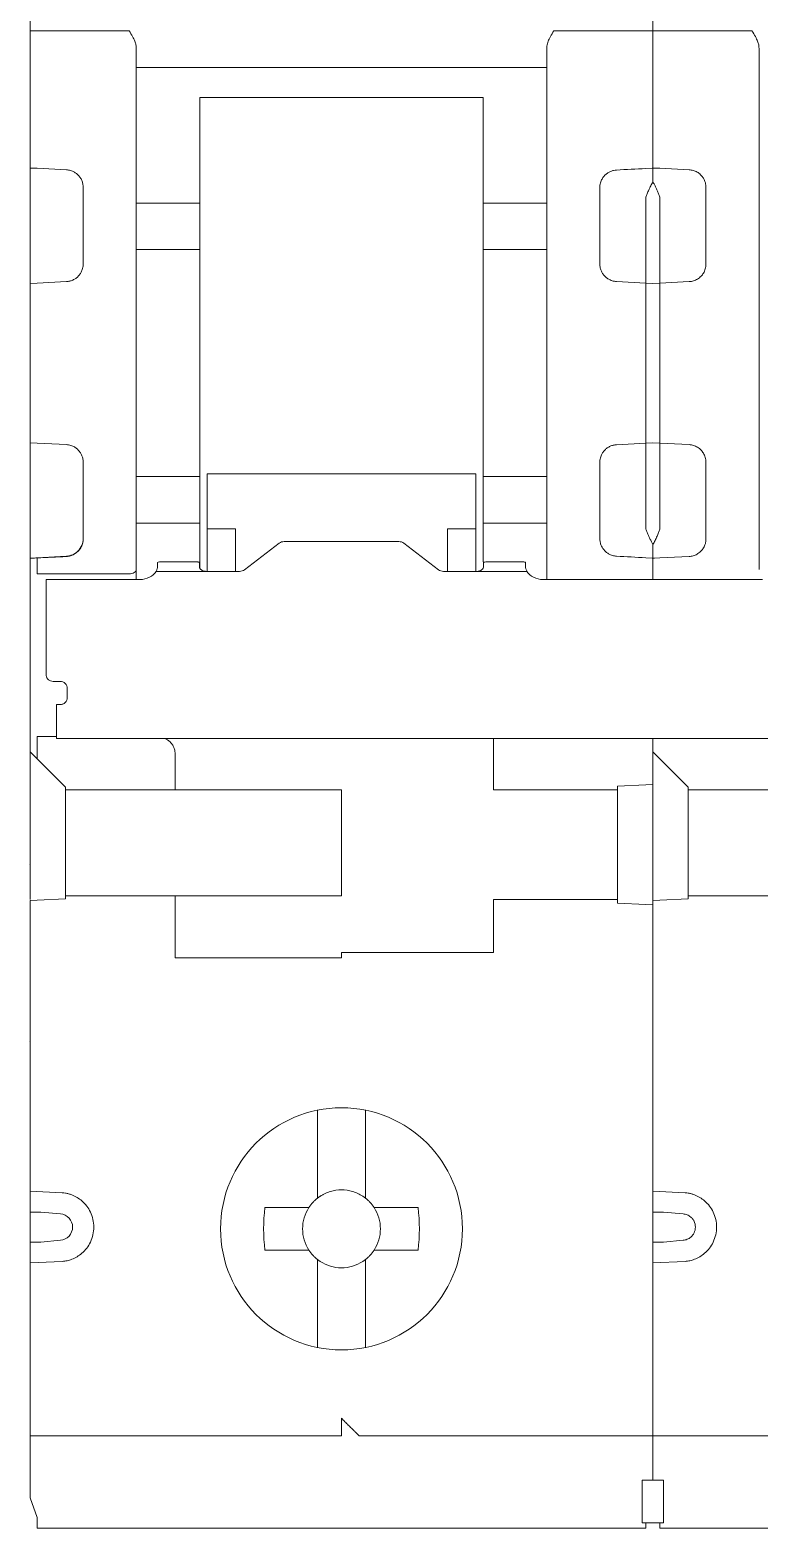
# Model space of a CAD drawing. Header units: millimetres. Extents: x 1359 to 3577, y 1336 to 3557.
# Drawn here: x 2803.8 to 2824.41, y 2687.52 to 2729.83 of the extents above; entities that cross this region are included whole.
import ezdxf

# ---------------------------------------------------------------- set-up
doc = ezdxf.new("R2010")
doc.units = ezdxf.units.MM
doc.layers.add('000-PI-Oprema', color=30, linetype='Continuous', lineweight=5)

msp = doc.modelspace()

# ---------------------------------------------------------------- linework, layer by layer
at = {"layer": '000-PI-Oprema', "color": 0, "lineweight": 0}
for p, q in [((2803.808, 2729.8), (2803.808, 2754.118)), ((2821.408, 2753.968), (2821.408, 2729.8)), ((2804.008, 2729.8), (2803.808, 2729.8)), ((2804.008, 2729.8), (2806.608, 2729.8)), ((2818.608, 2729.8), (2821.208, 2729.8)), ((2821.408, 2729.8), (2821.208, 2729.8)), ((2821.408, 2729.8), (2821.408, 2728.559)), ((2821.608, 2729.8), (2821.408, 2729.8)), ((2821.608, 2729.8), (2824.208, 2729.8)), ((2806.808, 2728.769), (2818.408, 2728.769)), ((2821.408, 2728.559), (2821.408, 2725.925)), ((2808.608, 2727.924), (2816.608, 2727.924)), ((2803.854, 2725.925), (2803.825, 2725.925)), ((2804.008, 2725.919), (2803.854, 2725.925)), ((2804.834, 2725.878), (2804.008, 2725.921)), ((2804.008, 2725.919), (2804.008, 2725.921)), ((2804.834, 2725.873), (2804.834, 2725.878)), ((2821.208, 2725.914), (2821.389, 2725.924)), ((2821.454, 2725.925), (2821.425, 2725.925)), ((2821.608, 2725.919), (2821.454, 2725.925)), ((2822.434, 2725.878), (2821.608, 2725.921)), ((2822.434, 2725.878), (2822.434, 2725.873)), ((2803.808, 2722.666), (2803.808, 2725.543)), ((2806.808, 2724.934), (2808.608, 2724.934)), ((2818.408, 2724.934), (2816.608, 2724.934)), ((2821.208, 2725.105), (2821.208, 2722.678)), ((2821.608, 2722.676), (2821.608, 2725.107)), ((2806.808, 2723.624), (2808.608, 2723.624)), ((2816.608, 2723.624), (2818.408, 2723.624)), ((2803.808, 2722.666), (2804.008, 2722.676)), ((2804.008, 2722.676), (2804.834, 2722.719)), ((2821.208, 2722.678), (2820.382, 2722.721)), ((2821.208, 2722.678), (2821.408, 2722.667)), ((2821.608, 2722.676), (2821.408, 2722.666)), ((2822.434, 2722.719), (2821.608, 2722.676)), ((2804.008, 2718.159), (2803.808, 2718.169)), ((2803.808, 2717.118), (2803.808, 2718.169)), ((2804.834, 2718.116), (2804.008, 2718.159)), ((2820.382, 2718.114), (2821.208, 2718.157)), ((2821.408, 2718.168), (2821.208, 2718.157)), ((2821.208, 2718.157), (2821.208, 2715.73)), ((2821.408, 2718.169), (2821.608, 2718.159)), ((2821.608, 2718.159), (2822.434, 2718.116)), ((2821.608, 2715.728), (2821.608, 2718.159)), ((2806.808, 2717.211), (2808.608, 2717.211)), ((2808.808, 2717.289), (2808.808, 2715.737)), ((2816.408, 2717.289), (2808.808, 2717.289)), ((2816.408, 2715.737), (2816.408, 2717.289)), ((2818.408, 2717.211), (2816.608, 2717.211)), ((2808.608, 2715.901), (2806.808, 2715.901)), ((2808.608, 2714.618), (2808.608, 2715.901)), ((2816.608, 2714.81), (2816.608, 2715.901)), ((2816.608, 2715.901), (2818.408, 2715.901)), ((2809.608, 2715.737), (2808.808, 2715.737)), ((2808.808, 2714.536), (2808.808, 2715.737)), ((2809.608, 2714.536), (2809.608, 2715.737)), ((2816.408, 2715.737), (2815.608, 2715.737)), ((2815.608, 2714.536), (2815.608, 2715.737)), ((2816.408, 2715.737), (2816.408, 2714.536)), ((2809.867, 2714.58), (2810.85, 2715.333)), ((2810.991, 2715.378), (2814.225, 2715.378)), ((2814.367, 2715.333), (2815.35, 2714.58)), ((2803.825, 2714.91), (2804.834, 2714.962)), ((2804.008, 2714.914), (2804.008, 2714.916)), ((2804.834, 2714.957), (2804.834, 2714.962)), ((2806.808, 2714.588), (2806.808, 2714.306)), ((2807.408, 2714.712), (2807.408, 2714.791)), ((2808.391, 2714.808), (2807.608, 2714.808)), ((2808.591, 2714.791), (2808.591, 2714.712)), ((2816.625, 2714.791), (2816.625, 2714.712)), ((2817.608, 2714.808), (2816.825, 2714.808)), ((2817.808, 2714.791), (2817.808, 2714.712)), ((2818.408, 2714.318), (2818.408, 2714.74)), ((2821.389, 2714.911), (2821.208, 2714.921)), ((2821.408, 2714.91), (2821.408, 2714.306)), ((2821.454, 2714.911), (2821.608, 2714.916)), ((2821.608, 2714.914), (2822.434, 2714.957)), ((2821.608, 2714.916), (2821.608, 2714.914)), ((2806.608, 2714.466), (2804.008, 2714.466)), ((2804.258, 2713.693), (2804.258, 2714.306)), ((2804.258, 2714.306), (2806.908, 2714.306)), ((2808.791, 2714.536), (2807.366, 2714.536)), ((2808.791, 2714.536), (2809.725, 2714.536)), ((2815.491, 2714.536), (2816.425, 2714.536)), ((2817.85, 2714.536), (2816.425, 2714.536)), ((2818.308, 2714.306), (2824.508, 2714.306)), ((2804.258, 2713.036), (2804.258, 2711.627)), ((2804.658, 2711.428), (2804.458, 2711.428)), ((2804.858, 2710.979), (2804.858, 2711.229)), ((2803.808, 2710.718), (2803.808, 2711.035)), ((2804.558, 2710.774), (2804.658, 2710.774)), ((2804.558, 2710.731), (2804.558, 2710.774)), ((2803.808, 2709.444), (2803.808, 2710.718)), ((2804.558, 2710.731), (2804.558, 2710.641)), ((2804.558, 2709.868), (2804.008, 2709.868)), ((2804.558, 2709.819), (2808.658, 2709.819)), ((2808.658, 2709.82), (2834.158, 2709.82)), ((2816.908, 2708.368), (2816.908, 2709.82)), ((2821.408, 2709.82), (2821.408, 2709.444)), ((2803.808, 2705.268), (2803.808, 2709.444)), ((2803.808, 2709.444), (2804.008, 2709.244)), ((2804.008, 2709.244), (2804.008, 2709.368)), ((2804.008, 2709.244), (2804.808, 2708.444)), ((2807.908, 2708.368), (2807.908, 2709.368)), ((2821.408, 2709.444), (2821.608, 2709.244)), ((2821.408, 2708.52), (2821.408, 2709.444)), ((2821.608, 2709.244), (2822.408, 2708.444)), ((2804.808, 2708.444), (2804.808, 2708.368)), ((2807.908, 2708.368), (2804.808, 2708.368)), ((2804.808, 2708.368), (2804.808, 2705.368)), ((2807.908, 2708.368), (2808.308, 2708.368)), ((2808.308, 2708.368), (2812.608, 2708.368)), ((2812.608, 2708.368), (2812.608, 2705.368)), ((2817.308, 2708.368), (2816.908, 2708.368)), ((2817.308, 2708.368), (2820.408, 2708.368)), ((2820.408, 2708.468), (2821.208, 2708.509)), ((2820.408, 2708.468), (2820.408, 2708.368)), ((2820.408, 2708.368), (2820.408, 2705.268)), ((2821.408, 2708.52), (2821.208, 2708.509)), ((2821.408, 2708.52), (2821.408, 2705.268)), ((2822.408, 2708.444), (2822.408, 2708.368)), ((2822.408, 2708.368), (2825.508, 2708.368)), ((2822.408, 2708.368), (2822.408, 2705.368)), ((2803.808, 2706.268), (2803.803, 2706.273)), ((2804.808, 2705.291), (2804.008, 2705.249)), ((2804.808, 2705.368), (2804.808, 2705.291)), ((2807.908, 2705.368), (2804.808, 2705.368)), ((2807.908, 2703.618), (2807.908, 2705.368)), ((2807.908, 2705.368), (2808.308, 2705.368)), ((2812.608, 2705.368), (2808.308, 2705.368)), ((2817.308, 2705.268), (2816.908, 2705.268)), ((2816.908, 2705.268), (2816.908, 2703.768)), ((2820.408, 2705.268), (2817.308, 2705.268)), ((2820.408, 2705.168), (2820.408, 2705.268)), ((2821.408, 2705.239), (2821.408, 2705.268)), ((2822.408, 2705.291), (2821.608, 2705.249)), ((2822.408, 2705.368), (2822.408, 2705.291)), ((2825.508, 2705.368), (2822.408, 2705.368)), ((2803.808, 2705.239), (2804.008, 2705.249)), ((2803.808, 2705.239), (2803.808, 2697.344)), ((2821.208, 2705.126), (2820.408, 2705.168)), ((2821.208, 2705.126), (2821.408, 2705.115)), ((2821.408, 2705.239), (2821.608, 2705.249)), ((2821.408, 2705.239), (2821.408, 2705.115)), ((2821.408, 2697.344), (2821.408, 2705.115)), ((2812.608, 2703.618), (2807.908, 2703.618)), ((2812.608, 2703.768), (2812.608, 2703.618)), ((2816.908, 2703.768), (2812.608, 2703.768)), ((2803.803, 2701.263), (2803.808, 2701.268)), ((2811.933, 2699.306), (2811.933, 2699.244)), ((2811.933, 2699.244), (2811.933, 2697.124)), ((2813.283, 2699.244), (2813.283, 2699.306)), ((2813.283, 2697.124), (2813.283, 2699.244)), ((2803.808, 2697.17), (2803.808, 2697.343)), ((2821.408, 2697.344), (2821.408, 2694.691)), ((2804.718, 2696.989), (2803.808, 2697.027)), ((2811.933, 2697.124), (2811.933, 2696.836)), ((2813.283, 2697.124), (2813.283, 2696.836)), ((2822.318, 2696.989), (2821.408, 2697.027)), ((2803.808, 2695.595), (2803.808, 2696.44)), ((2804.108, 2696.44), (2804.666, 2696.391)), ((2810.444, 2696.568), (2811.302, 2696.568)), ((2814.772, 2696.568), (2813.914, 2696.568)), ((2821.708, 2696.44), (2822.266, 2696.391)), ((2804.666, 2695.644), (2804.108, 2695.595)), ((2821.708, 2695.595), (2822.266, 2695.644)), ((2811.302, 2695.368), (2810.444, 2695.368)), ((2814.772, 2695.368), (2813.914, 2695.368)), ((2803.808, 2695.008), (2804.718, 2695.046)), ((2803.808, 2694.692), (2803.808, 2694.745)), ((2803.808, 2694.691), (2803.808, 2690.968)), ((2811.933, 2695.099), (2811.933, 2694.811)), ((2811.933, 2694.811), (2811.933, 2692.691)), ((2813.283, 2695.099), (2813.283, 2694.811)), ((2813.283, 2692.691), (2813.283, 2694.811)), ((2821.408, 2695.008), (2822.318, 2695.046)), ((2821.408, 2690.968), (2821.408, 2694.691)), ((2811.933, 2692.691), (2811.933, 2692.617)), ((2813.283, 2692.617), (2813.283, 2692.691)), ((2803.808, 2690.968), (2803.808, 2688.368)), ((2821.408, 2690.968), (2821.408, 2688.868)), ((2803.808, 2690.118), (2812.608, 2690.118)), ((2821.408, 2690.118), (2813.108, 2690.118)), ((2830.208, 2690.118), (2821.408, 2690.118)), ((2821.708, 2688.868), (2821.108, 2688.868)), ((2803.808, 2688.368), (2804.008, 2687.818)), ((2808.808, 2687.518), (2804.008, 2687.518)), ((2816.428, 2687.518), (2808.808, 2687.518)), ((2821.208, 2687.518), (2816.428, 2687.518)), ((2821.208, 2687.668), (2821.108, 2687.668)), ((2821.608, 2687.668), (2821.208, 2687.668)), ((2821.708, 2687.668), (2821.608, 2687.668)), ((2826.408, 2687.518), (2821.608, 2687.518))]:
    msp.add_line(p, q, dxfattribs=at)
at = {"layer": '000-PI-Oprema', "color": 0, "lineweight": 0, "flags": 128}
msp.add_lwpolyline([(2806.808, 2714.588), (2806.804, 2714.565), (2806.793, 2714.541), (2806.774, 2714.52), (2806.75, 2714.502), (2806.719, 2714.486), (2806.685, 2714.475), (2806.647, 2714.468), (2806.608, 2714.466)], dxfattribs=at)
at = {"layer": '000-PI-Oprema', "color": 0, "lineweight": 0}
msp.add_circle((2812.608, 2695.968), 3.418, dxfattribs=at)
for start, end in [(123.0557, 133.0681), (46.9319, 56.9443), (136.9319, 146.9443), (135, 136.9319), (133.0681, 135), (33.0557, 43.0681), (213.0557, 223.0681), (223.0681, 225), (225, 226.9319), (226.9319, 236.9443), (303.0557, 313.0681), (315, 316.9319), (316.9319, 326.9443)]:
    msp.add_arc((2812.608, 2695.968), 1.1, start, end, dxfattribs=at)
for points, knots in [([(2803.808, 2728.559), (2803.808, 2728.572), (2803.808, 2728.598), (2803.808, 2728.646), (2803.808, 2728.699), (2803.808, 2728.778), (2803.808, 2728.894), (2803.808, 2729.053), (2803.808, 2729.23), (2803.808, 2729.416), (2803.808, 2729.608), (2803.808, 2729.736), (2803.808, 2729.8)], [0, 0, 0, 0, 0.061391, 0.122427, 0.18342, 0.24468, 0.372209, 0.500076, 0.627605, 0.755472, 0.877481, 1, 1, 1, 1]), ([(2806.608, 2729.8), (2806.642, 2729.748), (2806.689, 2729.673), (2806.74, 2729.574), (2806.773, 2729.497), (2806.801, 2729.41), (2806.806, 2729.343), (2806.808, 2729.311)], [0, 0, 0, 0, 0.350015, 0.493309, 0.624855, 0.821183, 1, 1, 1, 1]), ([(2818.408, 2729.311), (2818.409, 2729.332), (2818.411, 2729.375), (2818.426, 2729.441), (2818.447, 2729.507), (2818.477, 2729.575), (2818.528, 2729.673), (2818.575, 2729.748), (2818.608, 2729.8)], [0, 0, 0, 0, 0.117446, 0.242847, 0.378002, 0.506391, 0.652474, 1, 1, 1, 1]), ([(2824.208, 2729.8), (2824.242, 2729.748), (2824.289, 2729.673), (2824.34, 2729.574), (2824.374, 2729.496), (2824.401, 2729.41), (2824.406, 2729.343), (2824.408, 2729.311)], [0, 0, 0, 0, 0.350596, 0.493868, 0.625405, 0.821427, 1, 1, 1, 1]), ([(2806.808, 2729.157), (2806.808, 2729.116), (2806.808, 2729.036), (2806.808, 2728.904), (2806.808, 2728.765), (2806.808, 2728.617), (2806.808, 2728.461), (2806.808, 2728.297), (2806.808, 2728.124), (2806.808, 2727.884), (2806.808, 2727.565), (2806.808, 2727.153), (2806.808, 2726.716), (2806.808, 2726.403), (2806.808, 2726.247)], [0, 0, 0, 0, 0.062736, 0.125281, 0.187695, 0.250043, 0.312387, 0.374792, 0.437318, 0.500031, 0.625212, 0.749931, 0.874692, 1, 1, 1, 1]), ([(2818.408, 2729.157), (2818.408, 2729.166), (2818.408, 2729.185), (2818.408, 2729.222), (2818.408, 2729.263), (2818.408, 2729.295), (2818.408, 2729.311)], [0, 0, 0, 0, 0.251193, 0.5, 0.748807, 1, 1, 1, 1]), ([(2818.408, 2726.095), (2818.408, 2726.178), (2818.408, 2726.345), (2818.408, 2726.586), (2818.408, 2726.821), (2818.408, 2727.048), (2818.408, 2727.268), (2818.408, 2727.481), (2818.408, 2727.687), (2818.408, 2727.951), (2818.408, 2728.26), (2818.408, 2728.597), (2818.408, 2728.9), (2818.408, 2729.071), (2818.408, 2729.157)], [0, 0, 0, 0, 0.062754, 0.125301, 0.187708, 0.250043, 0.312375, 0.374772, 0.437302, 0.500033, 0.625237, 0.749935, 0.874674, 1, 1, 1, 1]), ([(2824.408, 2729.311), (2824.408, 2729.295), (2824.408, 2729.263), (2824.408, 2729.222), (2824.408, 2729.185), (2824.408, 2729.166), (2824.408, 2729.157)], [0, 0, 0, 0, 0.251193, 0.5, 0.748807, 1, 1, 1, 1]), ([(2824.408, 2729.157), (2824.408, 2729.116), (2824.408, 2729.036), (2824.408, 2728.904), (2824.408, 2728.765), (2824.408, 2728.617), (2824.408, 2728.461), (2824.408, 2728.297), (2824.408, 2728.124), (2824.408, 2727.884), (2824.408, 2727.565), (2824.408, 2727.153), (2824.408, 2726.716), (2824.408, 2726.403), (2824.408, 2726.247)], [0, 0, 0, 0, 0.062736, 0.125281, 0.187695, 0.250043, 0.312387, 0.374792, 0.437318, 0.500031, 0.625212, 0.749931, 0.874692, 1, 1, 1, 1]), ([(2803.808, 2725.925), (2803.808, 2725.996), (2803.808, 2726.139), (2803.808, 2726.345), (2803.808, 2726.546), (2803.808, 2726.741), (2803.808, 2726.93), (2803.808, 2727.112), (2803.808, 2727.288), (2803.808, 2727.515), (2803.808, 2727.781), (2803.808, 2728.071), (2803.808, 2728.334), (2803.808, 2728.484), (2803.808, 2728.559)], [0, 0, 0, 0, 0.062728, 0.125271, 0.18769, 0.250045, 0.312396, 0.374804, 0.437328, 0.500029, 0.625194, 0.749922, 0.874696, 1, 1, 1, 1]), ([(2808.608, 2727.924), (2808.608, 2727.882), (2808.608, 2727.8), (2808.608, 2727.681), (2808.608, 2727.568), (2808.608, 2727.425), (2808.608, 2727.26), (2808.608, 2727.153), (2808.608, 2727.099)], [0, 0, 0, 0, 0.125424, 0.250193, 0.374902, 0.500146, 0.749703, 1, 1, 1, 1]), ([(2816.608, 2727.099), (2816.608, 2727.125), (2816.608, 2727.177), (2816.608, 2727.265), (2816.608, 2727.359), (2816.608, 2727.494), (2816.608, 2727.678), (2816.608, 2727.842), (2816.608, 2727.924)], [0, 0, 0, 0, 0.125424, 0.250193, 0.374902, 0.500146, 0.749703, 1, 1, 1, 1]), ([(2816.608, 2724.934), (2816.608, 2725.005), (2816.608, 2725.147), (2816.608, 2725.353), (2816.608, 2725.554), (2816.608, 2725.75), (2816.608, 2725.94), (2816.608, 2726.186), (2816.608, 2726.479), (2816.608, 2726.806), (2816.608, 2727.001), (2816.608, 2727.099)], [0, 0, 0, 0, 0.083508, 0.166833, 0.25006, 0.333277, 0.416572, 0.500032, 0.666688, 0.83311, 1, 1, 1, 1]), ([(2806.808, 2726.247), (2806.808, 2726.183), (2806.808, 2726.055), (2806.808, 2725.857), (2806.808, 2725.654), (2806.808, 2725.446), (2806.808, 2725.234), (2806.808, 2725.017), (2806.808, 2724.795), (2806.808, 2724.645), (2806.808, 2724.569)], [0, 0, 0, 0, 0.12575, 0.250858, 0.375537, 0.5, 0.624463, 0.749142, 0.87425, 1, 1, 1, 1]), ([(2818.408, 2724.701), (2818.408, 2724.772), (2818.408, 2724.914), (2818.408, 2725.123), (2818.408, 2725.326), (2818.408, 2725.526), (2818.408, 2725.72), (2818.408, 2725.911), (2818.408, 2726.033), (2818.408, 2726.095)], [0, 0, 0, 0, 0.143512, 0.28637, 0.428834, 0.571166, 0.71363, 0.856488, 1, 1, 1, 1]), ([(2824.408, 2726.247), (2824.408, 2726.183), (2824.408, 2726.055), (2824.408, 2725.857), (2824.408, 2725.654), (2824.408, 2725.446), (2824.408, 2725.234), (2824.408, 2725.017), (2824.408, 2724.795), (2824.408, 2724.645), (2824.408, 2724.569)], [0, 0, 0, 0, 0.12575, 0.250858, 0.375537, 0.5, 0.624463, 0.749142, 0.87425, 1, 1, 1, 1]), ([(2804.834, 2725.878), (2804.854, 2725.877), (2804.892, 2725.873), (2804.949, 2725.86), (2805.015, 2725.836), (2805.087, 2725.798), (2805.161, 2725.738), (2805.224, 2725.664), (2805.271, 2725.577), (2805.302, 2725.482), (2805.306, 2725.414), (2805.308, 2725.381)], [0, 0, 0, 0, 0.071618, 0.143308, 0.216363, 0.334035, 0.455285, 0.587191, 0.721903, 0.860899, 1, 1, 1, 1]), ([(2819.908, 2725.372), (2819.909, 2725.394), (2819.911, 2725.439), (2819.925, 2725.506), (2819.951, 2725.579), (2819.993, 2725.657), (2820.056, 2725.731), (2820.13, 2725.791), (2820.21, 2725.833), (2820.295, 2725.862), (2820.353, 2725.868), (2820.382, 2725.871)], [0, 0, 0, 0, 0.093221, 0.185813, 0.279137, 0.41434, 0.546905, 0.668022, 0.785627, 0.893606, 1, 1, 1, 1]), ([(2822.908, 2725.381), (2822.907, 2725.403), (2822.906, 2725.448), (2822.891, 2725.514), (2822.866, 2725.587), (2822.823, 2725.664), (2822.754, 2725.747), (2822.662, 2725.816), (2822.55, 2725.865), (2822.472, 2725.874), (2822.434, 2725.878)], [0, 0, 0, 0, 0.092601, 0.18543, 0.278489, 0.413813, 0.545287, 0.709927, 0.860804, 1, 1, 1, 1]), ([(2821.208, 2725.105), (2821.221, 2725.137), (2821.248, 2725.206), (2821.294, 2725.312), (2821.348, 2725.429), (2821.387, 2725.502), (2821.408, 2725.541)], [0, 0, 0, 0, 0.193415, 0.424448, 0.693252, 1, 1, 1, 1]), ([(2821.608, 2725.107), (2821.596, 2725.139), (2821.57, 2725.203), (2821.531, 2725.293), (2821.491, 2725.381), (2821.45, 2725.465), (2821.422, 2725.516), (2821.408, 2725.543)], [0, 0, 0, 0, 0.194202, 0.390464, 0.589612, 0.792498, 1, 1, 1, 1]), ([(2808.608, 2724.934), (2808.608, 2724.885), (2808.608, 2724.787), (2808.608, 2724.572), (2808.608, 2724.332), (2808.608, 2724.087), (2808.608, 2723.867), (2808.608, 2723.702), (2808.608, 2723.646), (2808.608, 2723.624)], [0, 0, 0, 0, 0.150243, 0.300485, 0.450729, 0.600973, 0.751216, 0.901461, 1, 1, 1, 1]), ([(2816.608, 2724.934), (2816.608, 2724.885), (2816.608, 2724.787), (2816.608, 2724.572), (2816.608, 2724.332), (2816.608, 2724.087), (2816.608, 2723.867), (2816.608, 2723.702), (2816.608, 2723.646), (2816.608, 2723.624)], [0, 0, 0, 0, 0.150243, 0.300485, 0.450729, 0.600973, 0.751216, 0.901461, 1, 1, 1, 1]), ([(2805.308, 2723.219), (2805.308, 2723.338), (2805.308, 2723.577), (2805.308, 2723.932), (2805.308, 2724.285), (2805.308, 2724.517), (2805.308, 2724.634)], [0, 0, 0, 0, 0.2501, 0.5, 0.7499, 1, 1, 1, 1]), ([(2806.808, 2724.569), (2806.808, 2724.458), (2806.808, 2724.237), (2806.808, 2723.901), (2806.808, 2723.563), (2806.808, 2723.223), (2806.808, 2722.881), (2806.808, 2722.302), (2806.808, 2721.482), (2806.808, 2720.418), (2806.808, 2719.353), (2806.808, 2718.417), (2806.808, 2717.611), (2806.808, 2716.932), (2806.808, 2716.488), (2806.808, 2716.266)], [0, 0, 0, 0, 0.041447, 0.082829, 0.124176, 0.16552, 0.206891, 0.248321, 0.374134, 0.500011, 0.625824, 0.751702, 0.834467, 0.91715, 1, 1, 1, 1]), ([(2818.408, 2716.134), (2818.408, 2716.248), (2818.408, 2716.476), (2818.408, 2716.821), (2818.408, 2717.169), (2818.408, 2717.52), (2818.408, 2717.873), (2818.408, 2718.47), (2818.408, 2719.318), (2818.408, 2720.417), (2818.408, 2721.517), (2818.408, 2722.485), (2818.408, 2723.316), (2818.408, 2724.016), (2818.408, 2724.473), (2818.408, 2724.701)], [0, 0, 0, 0, 0.041431, 0.082793, 0.124119, 0.165441, 0.206793, 0.248207, 0.374079, 0.500012, 0.625883, 0.751817, 0.834548, 0.917188, 1, 1, 1, 1]), ([(2824.408, 2724.569), (2824.408, 2724.458), (2824.408, 2724.237), (2824.408, 2723.901), (2824.408, 2723.563), (2824.408, 2723.223), (2824.408, 2722.881), (2824.408, 2722.302), (2824.408, 2721.482), (2824.408, 2720.418), (2824.408, 2719.353), (2824.408, 2718.417), (2824.408, 2717.611), (2824.408, 2716.932), (2824.408, 2716.488), (2824.408, 2716.266)], [0, 0, 0, 0, 0.041447, 0.082829, 0.124176, 0.16552, 0.206891, 0.248321, 0.374134, 0.500011, 0.625824, 0.751702, 0.834467, 0.91715, 1, 1, 1, 1]), ([(2808.608, 2723.624), (2808.608, 2723.54), (2808.608, 2723.373), (2808.608, 2723.118), (2808.608, 2722.861), (2808.608, 2722.601), (2808.608, 2722.338), (2808.608, 2721.891), (2808.608, 2721.251), (2808.608, 2720.418), (2808.608, 2719.584), (2808.608, 2718.855), (2808.608, 2718.233), (2808.608, 2717.714), (2808.608, 2717.379), (2808.608, 2717.211)], [0, 0, 0, 0, 0.041319, 0.082538, 0.123706, 0.164869, 0.206076, 0.247373, 0.373654, 0.500018, 0.626299, 0.752662, 0.835118, 0.917437, 1, 1, 1, 1]), ([(2816.608, 2723.624), (2816.608, 2722.616), (2816.608, 2721.517), (2816.608, 2719.318), (2816.608, 2718.219), (2816.608, 2717.211)], [0, 0, 0, 0, 0.5, 0.5, 1, 1, 1, 1]), ([(2805.308, 2723.219), (2805.307, 2723.197), (2805.306, 2723.155), (2805.293, 2723.092), (2805.27, 2723.022), (2805.231, 2722.946), (2805.172, 2722.871), (2805.1, 2722.809), (2805.018, 2722.762), (2804.928, 2722.729), (2804.866, 2722.723), (2804.834, 2722.719)], [0, 0, 0, 0, 0.085507, 0.170147, 0.255273, 0.381189, 0.506725, 0.630753, 0.754527, 0.877113, 1, 1, 1, 1]), ([(2820.382, 2722.721), (2820.361, 2722.723), (2820.319, 2722.727), (2820.258, 2722.742), (2820.19, 2722.768), (2820.117, 2722.81), (2820.045, 2722.873), (2819.985, 2722.947), (2819.942, 2723.033), (2819.913, 2723.125), (2819.91, 2723.189), (2819.908, 2723.22)], [0, 0, 0, 0, 0.082209, 0.16366, 0.245689, 0.369303, 0.493372, 0.618767, 0.744744, 0.872104, 1, 1, 1, 1]), ([(2822.434, 2722.719), (2822.455, 2722.721), (2822.496, 2722.725), (2822.556, 2722.74), (2822.615, 2722.762), (2822.671, 2722.792), (2822.723, 2722.829), (2822.782, 2722.883), (2822.844, 2722.964), (2822.897, 2723.082), (2822.904, 2723.171), (2822.908, 2723.219)], [0, 0, 0, 0, 0.080411, 0.161533, 0.243405, 0.326066, 0.409552, 0.493901, 0.642123, 0.810797, 1, 1, 1, 1]), ([(2803.808, 2718.169), (2803.808, 2718.276), (2803.808, 2718.488), (2803.808, 2718.808), (2803.808, 2719.128), (2803.808, 2719.449), (2803.808, 2719.771), (2803.808, 2720.094), (2803.808, 2720.498), (2803.808, 2720.983), (2803.808, 2721.546), (2803.808, 2722.108), (2803.808, 2722.48), (2803.808, 2722.666)], [0, 0, 0, 0, 0.071572, 0.143012, 0.214372, 0.285701, 0.357051, 0.428472, 0.500015, 0.625079, 0.749917, 0.8748, 1, 1, 1, 1]), ([(2821.208, 2722.678), (2821.208, 2722.571), (2821.208, 2722.357), (2821.208, 2722.036), (2821.208, 2721.713), (2821.208, 2721.39), (2821.208, 2721.067), (2821.208, 2720.742), (2821.208, 2720.336), (2821.208, 2719.85), (2821.208, 2719.283), (2821.208, 2718.718), (2821.208, 2718.344), (2821.208, 2718.157)], [0, 0, 0, 0, 0.071556, 0.142997, 0.214365, 0.285706, 0.357065, 0.428486, 0.500013, 0.625062, 0.749916, 0.874816, 1, 1, 1, 1]), ([(2804.834, 2718.116), (2804.855, 2718.114), (2804.897, 2718.11), (2804.958, 2718.095), (2805.026, 2718.068), (2805.1, 2718.026), (2805.172, 2717.964), (2805.231, 2717.889), (2805.275, 2717.804), (2805.303, 2717.712), (2805.306, 2717.648), (2805.308, 2717.616)], [0, 0, 0, 0, 0.082205, 0.163652, 0.245679, 0.369354, 0.493482, 0.618917, 0.744935, 0.872201, 1, 1, 1, 1]), ([(2819.908, 2717.615), (2819.909, 2717.636), (2819.91, 2717.678), (2819.923, 2717.741), (2819.946, 2717.812), (2819.985, 2717.888), (2820.045, 2717.962), (2820.117, 2718.025), (2820.199, 2718.072), (2820.288, 2718.104), (2820.351, 2718.111), (2820.382, 2718.114)], [0, 0, 0, 0, 0.085573, 0.170275, 0.255463, 0.381339, 0.506835, 0.630803, 0.754517, 0.877108, 1, 1, 1, 1]), ([(2822.908, 2717.616), (2822.907, 2717.641), (2822.905, 2717.688), (2822.89, 2717.756), (2822.867, 2717.818), (2822.839, 2717.873), (2822.806, 2717.921), (2822.754, 2717.981), (2822.674, 2718.046), (2822.558, 2718.1), (2822.475, 2718.111), (2822.434, 2718.116)], [0, 0, 0, 0, 0.097376, 0.189595, 0.276665, 0.358598, 0.435408, 0.507112, 0.674555, 0.83875, 1, 1, 1, 1]), ([(2805.308, 2716.201), (2805.308, 2716.318), (2805.308, 2716.55), (2805.308, 2716.903), (2805.308, 2717.258), (2805.308, 2717.497), (2805.308, 2717.616)], [0, 0, 0, 0, 0.2501, 0.5, 0.7499, 1, 1, 1, 1]), ([(2803.808, 2715.292), (2803.808, 2715.292), (2803.808, 2715.619), (2803.808, 2716.002), (2803.808, 2716.491), (2803.808, 2716.845), (2803.808, 2717.075), (2803.808, 2717.103), (2803.808, 2717.118)], [0, 0, 0, 0, 0.008736, 0.206989, 0.405242, 0.603494, 0.801747, 1, 1, 1, 1]), ([(2808.608, 2717.211), (2808.608, 2717.189), (2808.608, 2717.133), (2808.608, 2716.968), (2808.608, 2716.748), (2808.608, 2716.503), (2808.608, 2716.263), (2808.608, 2716.048), (2808.608, 2715.95), (2808.608, 2715.901)], [0, 0, 0, 0, 0.098539, 0.248784, 0.399027, 0.54927, 0.699515, 0.849757, 1, 1, 1, 1]), ([(2816.608, 2717.211), (2816.608, 2717.189), (2816.608, 2717.133), (2816.608, 2716.968), (2816.608, 2716.748), (2816.608, 2716.503), (2816.608, 2716.263), (2816.608, 2716.048), (2816.608, 2715.95), (2816.608, 2715.901)], [0, 0, 0, 0, 0.098539, 0.248784, 0.399027, 0.54927, 0.699515, 0.849757, 1, 1, 1, 1]), ([(2806.808, 2716.266), (2806.808, 2716.191), (2806.808, 2716.04), (2806.808, 2715.818), (2806.808, 2715.601), (2806.808, 2715.389), (2806.808, 2715.181), (2806.808, 2714.979), (2806.808, 2714.78), (2806.808, 2714.652), (2806.808, 2714.588)], [0, 0, 0, 0, 0.12575, 0.250858, 0.375537, 0.5, 0.624463, 0.749142, 0.87425, 1, 1, 1, 1]), ([(2824.408, 2716.266), (2824.408, 2716.191), (2824.408, 2716.04), (2824.408, 2715.818), (2824.408, 2715.601), (2824.408, 2715.389), (2824.408, 2715.181), (2824.408, 2714.979), (2824.408, 2714.78), (2824.408, 2714.652), (2824.408, 2714.588)], [0, 0, 0, 0, 0.12575, 0.250858, 0.375537, 0.5, 0.624463, 0.749142, 0.87425, 1, 1, 1, 1]), ([(2805.308, 2715.454), (2805.308, 2715.515), (2805.308, 2715.637), (2805.308, 2715.822), (2805.308, 2716.01), (2805.308, 2716.138), (2805.308, 2716.201)], [0, 0, 0, 0, 0.25014, 0.5, 0.74986, 1, 1, 1, 1]), ([(2818.408, 2714.74), (2818.408, 2714.802), (2818.408, 2714.924), (2818.408, 2715.115), (2818.408, 2715.309), (2818.408, 2715.509), (2818.408, 2715.713), (2818.408, 2715.921), (2818.408, 2716.063), (2818.408, 2716.134)], [0, 0, 0, 0, 0.143512, 0.28637, 0.428834, 0.571166, 0.71363, 0.856488, 1, 1, 1, 1]), ([(2804.834, 2714.962), (2804.876, 2714.965), (2804.922, 2714.972), (2805.022, 2715.007), (2805.074, 2715.034), (2805.174, 2715.115), (2805.221, 2715.17), (2805.288, 2715.304), (2805.308, 2715.383), (2805.308, 2715.462)], [0, 0, 0, 0, 0.25, 0.25, 0.5, 0.5, 0.75, 0.75, 1, 1, 1, 1]), ([(2804.834, 2714.957), (2804.853, 2714.958), (2804.89, 2714.961), (2804.947, 2714.974), (2805.002, 2714.994), (2805.057, 2715.021), (2805.109, 2715.055), (2805.167, 2715.104), (2805.23, 2715.178), (2805.277, 2715.271), (2805.304, 2715.368), (2805.307, 2715.426), (2805.308, 2715.454)], [0, 0, 0, 0, 0.068374, 0.139377, 0.213319, 0.290477, 0.371094, 0.455382, 0.587277, 0.761474, 0.880592, 1, 1, 1, 1]), ([(2820.382, 2714.964), (2820.363, 2714.966), (2820.324, 2714.969), (2820.268, 2714.983), (2820.202, 2715.006), (2820.13, 2715.044), (2820.056, 2715.104), (2819.993, 2715.178), (2819.946, 2715.266), (2819.914, 2715.362), (2819.91, 2715.43), (2819.908, 2715.464)], [0, 0, 0, 0, 0.070996, 0.142095, 0.214573, 0.332083, 0.453298, 0.585758, 0.72107, 0.860537, 1, 1, 1, 1]), ([(2821.208, 2715.73), (2821.221, 2715.698), (2821.246, 2715.634), (2821.285, 2715.544), (2821.325, 2715.456), (2821.366, 2715.372), (2821.394, 2715.32), (2821.408, 2715.294)], [0, 0, 0, 0, 0.1942, 0.390457, 0.5896, 0.792488, 1, 1, 1, 1]), ([(2821.608, 2715.728), (2821.596, 2715.696), (2821.568, 2715.627), (2821.522, 2715.521), (2821.468, 2715.405), (2821.429, 2715.332), (2821.408, 2715.292)], [0, 0, 0, 0, 0.193384, 0.424408, 0.693222, 1, 1, 1, 1]), ([(2822.434, 2714.957), (2822.453, 2714.958), (2822.49, 2714.961), (2822.547, 2714.974), (2822.602, 2714.994), (2822.657, 2715.021), (2822.709, 2715.055), (2822.767, 2715.104), (2822.83, 2715.178), (2822.877, 2715.271), (2822.904, 2715.368), (2822.907, 2715.426), (2822.908, 2715.454)], [0, 0, 0, 0, 0.068374, 0.139376, 0.213318, 0.290476, 0.371092, 0.45538, 0.587276, 0.76147, 0.88059, 1, 1, 1, 1]), ([(2803.808, 2712.276), (2803.808, 2712.313), (2803.808, 2712.387), (2803.808, 2712.506), (2803.808, 2712.633), (2803.808, 2712.767), (2803.808, 2712.908), (2803.808, 2713.057), (2803.808, 2713.213), (2803.808, 2713.431), (2803.808, 2713.719), (2803.808, 2714.091), (2803.808, 2714.486), (2803.808, 2714.769), (2803.808, 2714.91)], [0, 0, 0, 0, 0.062728, 0.125271, 0.18769, 0.250045, 0.312396, 0.374804, 0.437328, 0.500029, 0.625194, 0.749922, 0.874696, 1, 1, 1, 1]), ([(2804.008, 2714.916), (2803.982, 2714.915), (2803.929, 2714.913), (2803.879, 2714.911), (2803.854, 2714.911)], [0, 0, 0, 0, 0.508632, 1, 1, 1, 1]), ([(2807.408, 2714.662), (2807.407, 2714.653), (2807.406, 2714.637), (2807.398, 2714.605), (2807.386, 2714.572), (2807.373, 2714.548), (2807.366, 2714.536)], [0, 0, 0, 0, 0.256458, 0.506841, 0.753776, 1, 1, 1, 1]), ([(2807.408, 2714.791), (2807.408, 2714.795), (2807.429, 2714.8), (2807.503, 2714.806), (2807.556, 2714.808), (2807.608, 2714.808)], [0, 0, 0, 0, 0.5, 0.5, 1, 1, 1, 1]), ([(2807.408, 2714.662), (2807.408, 2714.671), (2807.408, 2714.688), (2807.408, 2714.705), (2807.408, 2714.71), (2807.408, 2714.712)], [0, 0, 0, 0, 0.334189, 0.665811, 1, 1, 1, 1]), ([(2808.591, 2714.791), (2808.59, 2714.792), (2808.589, 2714.794), (2808.577, 2714.797), (2808.559, 2714.8), (2808.525, 2714.804), (2808.47, 2714.807), (2808.418, 2714.808), (2808.391, 2714.808)], [0, 0, 0, 0, 0.128148, 0.251094, 0.373747, 0.501054, 0.748354, 1, 1, 1, 1]), ([(2808.591, 2714.662), (2808.592, 2714.656), (2808.593, 2714.644), (2808.604, 2714.623), (2808.621, 2714.601), (2808.651, 2714.576), (2808.705, 2714.545), (2808.758, 2714.539), (2808.791, 2714.536)], [0, 0, 0, 0, 0.121269, 0.244591, 0.370821, 0.500756, 0.692101, 1, 1, 1, 1]), ([(2816.425, 2714.536), (2816.44, 2714.536), (2816.467, 2714.538), (2816.504, 2714.547), (2816.532, 2714.558), (2816.553, 2714.569), (2816.584, 2714.589), (2816.618, 2714.623), (2816.623, 2714.649), (2816.625, 2714.662)], [0, 0, 0, 0, 0.138294, 0.257669, 0.358107, 0.439606, 0.502183, 0.756685, 1, 1, 1, 1]), ([(2816.825, 2714.808), (2816.812, 2714.808), (2816.785, 2714.808), (2816.748, 2714.807), (2816.713, 2714.805), (2816.673, 2714.802), (2816.633, 2714.798), (2816.628, 2714.793), (2816.625, 2714.791)], [0, 0, 0, 0, 0.128148, 0.251094, 0.373747, 0.501054, 0.748354, 1, 1, 1, 1]), ([(2817.808, 2714.791), (2817.808, 2714.792), (2817.806, 2714.794), (2817.795, 2714.797), (2817.776, 2714.8), (2817.743, 2714.804), (2817.688, 2714.807), (2817.635, 2714.808), (2817.608, 2714.808)], [0, 0, 0, 0, 0.128148, 0.251094, 0.373747, 0.501054, 0.748354, 1, 1, 1, 1]), ([(2817.808, 2714.712), (2817.808, 2714.71), (2817.808, 2714.705), (2817.808, 2714.688), (2817.808, 2714.671), (2817.808, 2714.662)], [0, 0, 0, 0, 0.334189, 0.665811, 1, 1, 1, 1]), ([(2817.85, 2714.536), (2817.844, 2714.548), (2817.831, 2714.572), (2817.818, 2714.605), (2817.81, 2714.637), (2817.809, 2714.653), (2817.808, 2714.662)], [0, 0, 0, 0, 0.246224, 0.493159, 0.743542, 1, 1, 1, 1]), ([(2806.908, 2714.306), (2807.004, 2714.306), (2807.101, 2714.328), (2807.263, 2714.409), (2807.327, 2714.468), (2807.366, 2714.536)], [0, 0, 0, 0, 0.5, 0.5, 1, 1, 1, 1]), ([(2817.85, 2714.536), (2817.889, 2714.468), (2817.954, 2714.409), (2818.115, 2714.328), (2818.212, 2714.306), (2818.308, 2714.306)], [0, 0, 0, 0, 0.5, 0.5, 1, 1, 1, 1]), ([(2803.808, 2711.035), (2803.808, 2711.067), (2803.808, 2711.131), (2803.808, 2711.227), (2803.808, 2711.322), (2803.808, 2711.449), (2803.808, 2711.605), (2803.808, 2711.781), (2803.808, 2711.941), (2803.808, 2712.078), (2803.808, 2712.194), (2803.808, 2712.249), (2803.808, 2712.276)], [0, 0, 0, 0, 0.061391, 0.122427, 0.18342, 0.24468, 0.372209, 0.500076, 0.627605, 0.755472, 0.877481, 1, 1, 1, 1]), ([(2804.258, 2711.627), (2804.259, 2711.614), (2804.26, 2711.588), (2804.272, 2711.55), (2804.291, 2711.516), (2804.324, 2711.476), (2804.379, 2711.436), (2804.432, 2711.431), (2804.458, 2711.428)], [0, 0, 0, 0, 0.128148, 0.251094, 0.373747, 0.501054, 0.748354, 1, 1, 1, 1]), ([(2804.858, 2711.229), (2804.858, 2711.281), (2804.837, 2711.333), (2804.763, 2711.406), (2804.711, 2711.428), (2804.658, 2711.428)], [0, 0, 0, 0, 0.5, 0.5, 1, 1, 1, 1]), ([(2804.658, 2710.774), (2804.672, 2710.775), (2804.698, 2710.776), (2804.735, 2710.788), (2804.77, 2710.806), (2804.81, 2710.84), (2804.85, 2710.895), (2804.855, 2710.947), (2804.858, 2710.979)], [0, 0, 0, 0, 0.128148, 0.251094, 0.373747, 0.501054, 0.748354, 1, 1, 1, 1]), ([(2804.558, 2709.819), (2804.558, 2709.835), (2804.558, 2709.842), (2804.558, 2710.015), (2804.558, 2710.292), (2804.558, 2710.525), (2804.558, 2710.641)], [0, 0, 0, 0, 0.206145, 0.470763, 0.735381, 1, 1, 1, 1]), ([(2804.008, 2709.868), (2804.008, 2709.868), (2804.008, 2709.814), (2804.008, 2709.629), (2804.008, 2709.498), (2804.008, 2709.368)], [0, 0, 0, 0, 0.5, 0.5, 1, 1, 1, 1]), ([(2807.615, 2709.819), (2807.666, 2709.792), (2807.743, 2709.75), (2807.825, 2709.65), (2807.872, 2709.563), (2807.902, 2709.468), (2807.906, 2709.401), (2807.908, 2709.368)], [0, 0, 0, 0, 0.351287, 0.528122, 0.693874, 0.849103, 1, 1, 1, 1]), ([(2803.808, 2696.44), (2803.808, 2696.557), (2803.808, 2696.792), (2803.808, 2697.069), (2803.808, 2697.167), (2803.808, 2697.205)], [0, 0, 0, 0, 0.378161, 0.755931, 1, 1, 1, 1]), ([(2804.718, 2696.989), (2804.748, 2696.985), (2804.808, 2696.978), (2804.897, 2696.958), (2805.007, 2696.921), (2805.136, 2696.859), (2805.281, 2696.754), (2805.412, 2696.616), (2805.52, 2696.439), (2805.592, 2696.237), (2805.616, 2696.018), (2805.592, 2695.798), (2805.52, 2695.596), (2805.412, 2695.419), (2805.281, 2695.282), (2805.136, 2695.176), (2804.994, 2695.108), (2804.853, 2695.064), (2804.763, 2695.052), (2804.718, 2695.046)], [0, 0, 0, 0, 0.031513, 0.062834, 0.094232, 0.152293, 0.210532, 0.279327, 0.348301, 0.424071, 0.50002, 0.57579, 0.651739, 0.720534, 0.789508, 0.847569, 0.905809, 0.95275, 1, 1, 1, 1]), ([(2813.208, 2696.889), (2813.119, 2696.947), (2813.021, 2696.992), (2812.818, 2697.052), (2812.715, 2697.068), (2812.502, 2697.068), (2812.398, 2697.052), (2812.246, 2697.007), (2812.196, 2696.988), (2812.124, 2696.955), (2812.1, 2696.943), (2812.065, 2696.924), (2812.053, 2696.918), (2812.036, 2696.907), (2812.028, 2696.902), (2812.019, 2696.897), (2812.014, 2696.893), (2812.01, 2696.892), (2812.008, 2696.889)], [0, 0, 0, 0, 0.25, 0.25, 0.5, 0.5, 0.75, 0.75, 0.875, 0.875, 0.9375, 0.9375, 0.96875, 0.96875, 0.984375, 0.992188, 0.992188, 1, 1, 1, 1]), ([(2822.318, 2696.989), (2822.348, 2696.985), (2822.408, 2696.978), (2822.497, 2696.958), (2822.607, 2696.921), (2822.736, 2696.859), (2822.881, 2696.754), (2823.012, 2696.616), (2823.12, 2696.439), (2823.192, 2696.237), (2823.216, 2696.018), (2823.192, 2695.798), (2823.12, 2695.596), (2823.012, 2695.419), (2822.881, 2695.282), (2822.736, 2695.176), (2822.594, 2695.108), (2822.453, 2695.064), (2822.363, 2695.052), (2822.318, 2695.046)], [0, 0, 0, 0, 0.031513, 0.062834, 0.094232, 0.152293, 0.210532, 0.279327, 0.348301, 0.424071, 0.50002, 0.57579, 0.651739, 0.720534, 0.789508, 0.847569, 0.905809, 0.95275, 1, 1, 1, 1]), ([(2803.808, 2696.44), (2803.808, 2696.44), (2803.837, 2696.44), (2803.955, 2696.44), (2804.037, 2696.44), (2804.108, 2696.44)], [0, 0, 0, 0, 0.5, 0.5, 1, 1, 1, 1]), ([(2804.666, 2696.391), (2804.758, 2696.383), (2804.847, 2696.339), (2804.972, 2696.203), (2805.008, 2696.11), (2805.008, 2695.925), (2804.972, 2695.833), (2804.847, 2695.696), (2804.758, 2695.652), (2804.666, 2695.644)], [0, 0, 0, 0, 0.25, 0.25, 0.5, 0.5, 0.75, 0.75, 1, 1, 1, 1]), ([(2811.302, 2696.568), (2811.369, 2696.568), (2811.494, 2696.568), (2811.626, 2696.568), (2811.686, 2696.568)], [0, 0, 0, 0, 0.540007, 1, 1, 1, 1]), ([(2813.53, 2695.368), (2813.646, 2695.546), (2813.708, 2695.755), (2813.708, 2696.18), (2813.646, 2696.389), (2813.53, 2696.568)], [0, 0, 0, 0, 0.5, 0.5, 1, 1, 1, 1]), ([(2821.408, 2696.44), (2821.408, 2696.44), (2821.437, 2696.44), (2821.555, 2696.44), (2821.637, 2696.44), (2821.708, 2696.44)], [0, 0, 0, 0, 0.5, 0.5, 1, 1, 1, 1]), ([(2822.266, 2695.644), (2822.285, 2695.647), (2822.324, 2695.652), (2822.38, 2695.67), (2822.432, 2695.697), (2822.484, 2695.736), (2822.533, 2695.787), (2822.589, 2695.879), (2822.621, 2696.018), (2822.589, 2696.156), (2822.533, 2696.248), (2822.471, 2696.313), (2822.382, 2696.371), (2822.305, 2696.384), (2822.266, 2696.391)], [0, 0, 0, 0, 0.053559, 0.105722, 0.157796, 0.211095, 0.279916, 0.349203, 0.500308, 0.651412, 0.720233, 0.789521, 0.894347, 1, 1, 1, 1]), ([(2803.808, 2694.745), (2803.808, 2694.749), (2803.808, 2694.773), (2803.808, 2694.947), (2803.808, 2695.239), (2803.808, 2695.476), (2803.808, 2695.595)], [0, 0, 0, 0, 0.06983, 0.379482, 0.689581, 1, 1, 1, 1]), ([(2803.808, 2695.595), (2803.808, 2695.595), (2803.84, 2695.595), (2803.952, 2695.595), (2804.03, 2695.595), (2804.108, 2695.595)], [0, 0, 0, 0, 0.5, 0.5, 1, 1, 1, 1]), ([(2821.408, 2695.595), (2821.408, 2695.595), (2821.44, 2695.595), (2821.552, 2695.595), (2821.63, 2695.595), (2821.708, 2695.595)], [0, 0, 0, 0, 0.5, 0.5, 1, 1, 1, 1]), ([(2811.302, 2695.368), (2811.37, 2695.368), (2811.494, 2695.368), (2811.626, 2695.368), (2811.686, 2695.368)], [0, 0, 0, 0, 0.54278, 1, 1, 1, 1]), ([(2812.008, 2695.046), (2812.186, 2694.93), (2812.394, 2694.868), (2812.819, 2694.867), (2813.03, 2694.93), (2813.208, 2695.046)], [0, 0, 0, 0, 0.5, 0.5, 1, 1, 1, 1]), ([(2812.608, 2690.618), (2812.608, 2690.596), (2812.608, 2690.554), (2812.608, 2690.493), (2812.608, 2690.421), (2812.608, 2690.341), (2812.608, 2690.262), (2812.608, 2690.197), (2812.608, 2690.151), (2812.608, 2690.123), (2812.608, 2690.119), (2812.608, 2690.118)], [0, 0, 0, 0, 0.080758, 0.160392, 0.240099, 0.368585, 0.500066, 0.628554, 0.760036, 0.877963, 1, 1, 1, 1]), ([(2813.108, 2690.118), (2813.108, 2690.118), (2813.107, 2690.119), (2813.099, 2690.126), (2813.087, 2690.138), (2813.065, 2690.161), (2813.025, 2690.201), (2812.962, 2690.264), (2812.886, 2690.34), (2812.799, 2690.427), (2812.706, 2690.52), (2812.641, 2690.585), (2812.608, 2690.618)], [0, 0, 0, 0, 0.051851, 0.10362, 0.156261, 0.210683, 0.323967, 0.445967, 0.575521, 0.712834, 0.854621, 1, 1, 1, 1]), ([(2821.108, 2687.668), (2821.108, 2687.716), (2821.108, 2687.781), (2821.108, 2688.046), (2821.108, 2688.306), (2821.108, 2688.868)], [0.2858647, 0.2858647, 0.2858647, 0.2858647, 0.5, 0.5, 1, 1, 1, 1]), ([(2821.708, 2687.668), (2821.708, 2687.686), (2821.708, 2687.741), (2821.708, 2687.856), (2821.708, 2688.014), (2821.708, 2688.192), (2821.708, 2688.379), (2821.708, 2688.505), (2821.708, 2688.868)], [0.287427, 0.287427, 0.287427, 0.287427, 0.3699948, 0.5001298, 0.629921, 0.7600558, 0.879771, 1, 1, 1, 1]), ([(2804.008, 2687.518), (2804.008, 2687.518), (2804.008, 2687.52), (2804.008, 2687.532), (2804.008, 2687.555), (2804.008, 2687.596), (2804.008, 2687.661), (2804.008, 2687.736), (2804.008, 2687.792), (2804.008, 2687.818)], [0, 0, 0, 0, 0.0807576, 0.160392, 0.2400995, 0.3685854, 0.5000663, 0.6285535, 0.7387531, 0.7387531, 0.7387531, 0.7387531]), ([(2821.208, 2687.518), (2821.208, 2687.526), (2821.208, 2687.543), (2821.208, 2687.611), (2821.208, 2687.666), (2821.208, 2687.668)], [0, 0, 0, 0, 0.494587, 0.989166, 1, 1, 1, 1]), ([(2821.608, 2687.668), (2821.608, 2687.666), (2821.608, 2687.611), (2821.608, 2687.543), (2821.608, 2687.526), (2821.608, 2687.518)], [0, 0, 0, 0, 0.010834, 0.505413, 1, 1, 1, 1])]:
    msp.add_open_spline(points, degree=3, knots=knots, dxfattribs=at)
for points in [[(2806.808, 2729.157), (2806.808, 2729.193), (2806.808, 2729.245), (2806.808, 2729.311)], [(2808.608, 2724.934), (2808.608, 2725.789), (2808.608, 2726.529), (2808.608, 2727.099)], [(2803.825, 2725.925), (2803.82, 2725.926), (2803.814, 2725.925), (2803.808, 2725.925)], [(2803.808, 2725.925), (2803.808, 2725.91), (2803.808, 2725.773), (2803.808, 2725.543)], [(2820.382, 2725.871), (2820.657, 2725.885), (2820.933, 2725.9), (2821.208, 2725.914)], [(2821.389, 2725.924), (2821.395, 2725.924), (2821.402, 2725.923), (2821.408, 2725.923)], [(2821.408, 2725.925), (2821.414, 2725.925), (2821.42, 2725.925), (2821.425, 2725.925)], [(2821.408, 2725.541), (2821.408, 2725.772), (2821.408, 2725.908), (2821.408, 2725.923)], [(2805.308, 2725.381), (2805.308, 2725.139), (2805.308, 2724.889), (2805.308, 2724.634)], [(2819.908, 2724.768), (2819.908, 2724.974), (2819.908, 2725.176), (2819.908, 2725.372)], [(2822.908, 2725.381), (2822.908, 2725.139), (2822.908, 2724.889), (2822.908, 2724.634)], [(2819.908, 2723.22), (2819.908, 2723.745), (2819.908, 2724.262), (2819.908, 2724.768)], [(2822.908, 2724.634), (2822.908, 2724.17), (2822.908, 2723.697), (2822.908, 2723.219)], [(2821.608, 2722.676), (2821.608, 2721.186), (2821.608, 2719.649), (2821.608, 2718.159)], [(2819.908, 2716.067), (2819.908, 2716.573), (2819.908, 2717.09), (2819.908, 2717.615)], [(2822.908, 2717.616), (2822.908, 2717.138), (2822.908, 2716.665), (2822.908, 2716.201)], [(2819.908, 2715.464), (2819.908, 2715.659), (2819.908, 2715.861), (2819.908, 2716.067)], [(2822.908, 2716.201), (2822.908, 2715.946), (2822.908, 2715.696), (2822.908, 2715.454)], [(2803.808, 2715.292), (2803.808, 2715.062), (2803.808, 2714.925), (2803.808, 2714.91)], [(2810.85, 2715.333), (2810.887, 2715.362), (2810.939, 2715.378), (2810.991, 2715.378)], [(2814.225, 2715.378), (2814.278, 2715.378), (2814.33, 2715.362), (2814.367, 2715.333)], [(2821.408, 2714.912), (2821.408, 2714.927), (2821.408, 2715.063), (2821.408, 2715.294)], [(2803.808, 2714.91), (2803.814, 2714.91), (2803.82, 2714.909), (2803.825, 2714.91)], [(2803.854, 2714.911), (2803.844, 2714.91), (2803.835, 2714.91), (2803.825, 2714.91)], [(2804.834, 2714.957), (2804.559, 2714.942), (2804.284, 2714.928), (2804.008, 2714.914)], [(2804.008, 2714.914), (2804.008, 2714.76), (2804.008, 2714.61), (2804.008, 2714.466)], [(2808.591, 2714.662), (2808.591, 2714.69), (2808.591, 2714.707), (2808.591, 2714.712)], [(2809.725, 2714.536), (2809.778, 2714.536), (2809.83, 2714.552), (2809.867, 2714.58)], [(2815.35, 2714.58), (2815.387, 2714.552), (2815.439, 2714.536), (2815.491, 2714.536)], [(2816.625, 2714.712), (2816.625, 2714.707), (2816.625, 2714.69), (2816.625, 2714.662)], [(2821.208, 2714.921), (2820.933, 2714.935), (2820.657, 2714.95), (2820.382, 2714.964)], [(2821.408, 2714.912), (2821.402, 2714.912), (2821.395, 2714.912), (2821.389, 2714.911)], [(2821.425, 2714.91), (2821.42, 2714.91), (2821.414, 2714.91), (2821.408, 2714.91)], [(2821.454, 2714.911), (2821.444, 2714.91), (2821.435, 2714.91), (2821.425, 2714.91)], [(2804.258, 2713.693), (2804.258, 2713.512), (2804.258, 2713.271), (2804.258, 2713.036)], [(2810.444, 2696.568), (2810.396, 2696.169), (2810.396, 2695.766), (2810.444, 2695.368)], [(2811.686, 2696.568), (2811.57, 2696.389), (2811.508, 2696.181), (2811.508, 2695.968)], [(2813.359, 2696.771), (2813.368, 2696.763), (2813.377, 2696.754), (2813.386, 2696.745)], [(2813.386, 2696.745), (2813.395, 2696.737), (2813.403, 2696.728), (2813.412, 2696.719)], [(2813.914, 2696.568), (2813.79, 2696.568), (2813.664, 2696.568), (2813.53, 2696.568)], [(2814.772, 2695.368), (2814.82, 2695.766), (2814.82, 2696.169), (2814.772, 2696.568)], [(2811.508, 2695.968), (2811.508, 2695.756), (2811.571, 2695.545), (2811.686, 2695.368)], [(2813.386, 2695.19), (2813.377, 2695.181), (2813.368, 2695.172), (2813.359, 2695.164)], [(2813.53, 2695.368), (2813.664, 2695.368), (2813.79, 2695.368), (2813.914, 2695.368)]]:
    msp.add_open_spline(points, degree=3, dxfattribs=at)

doc.saveas('drawing.dxf')
